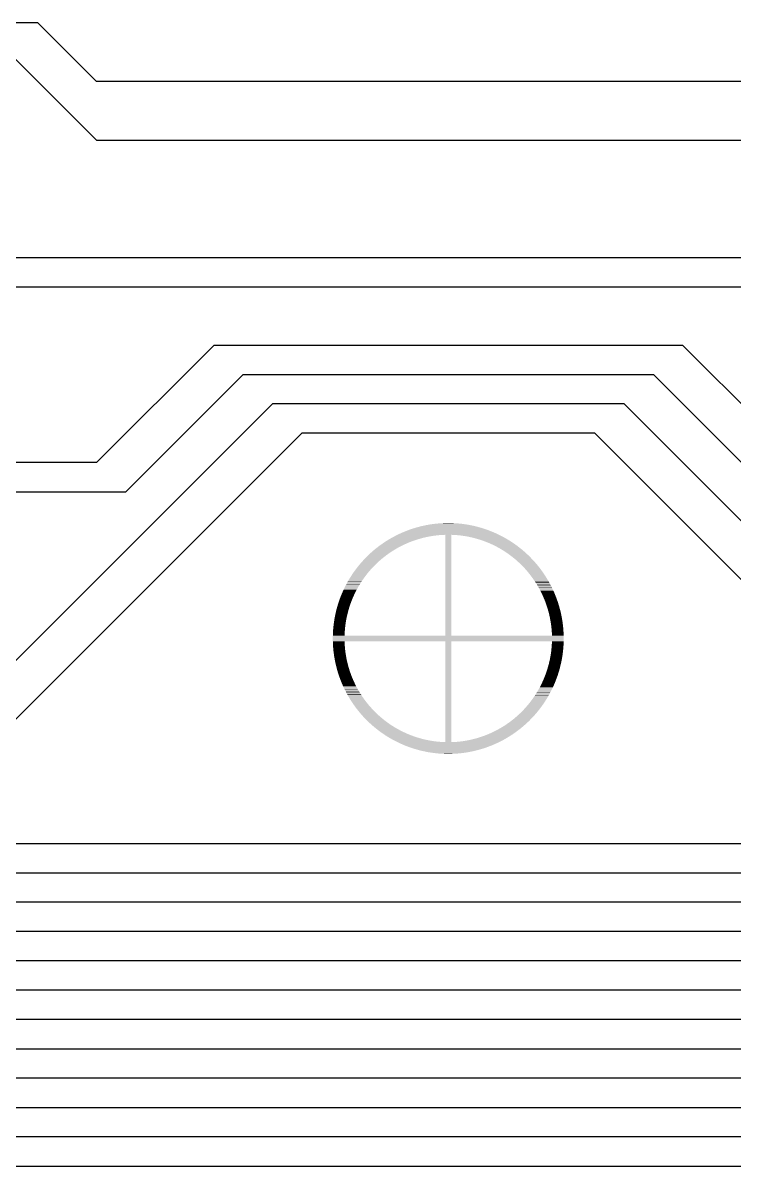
# Model space of a CAD drawing. Extents: x 295 to 953, y 10 to 290.
# Drawn here: x 625.5 to 640.9, y 103.99 to 128.75 of the extents above; entities that cross this region are included whole.
import ezdxf

# ---------------------------------------------------------------- set-up
doc = ezdxf.new("R2010")
doc.units = 0
doc.header["$LTSCALE"] = 5
doc.header["$MEASUREMENT"] = 0
doc.layers.get('0').update_dxf_attribs({"linetype": 'CONTINUOUS', "lineweight": 25})
doc.layers.add('DV-ABPB-A4_IN1', color=4, linetype='CONTINUOUS')

msp = doc.modelspace()

# ---------------------------------------------------------------- linework, layer by layer
at = {"color": 7}
for points in [[(634.278, 117.881), (634.291, 117.884), (635.143, 117.881), (635.127, 117.884)], [(634.291, 117.884), (634.348, 117.893), (635.127, 117.884), (635.072, 117.893)], [(634.348, 117.893), (634.362, 117.895), (635.072, 117.893), (635.056, 117.895)], [(634.362, 117.895), (634.419, 117.902), (635.056, 117.895), (635.002, 117.902)], [(634.419, 117.902), (634.433, 117.904), (635.002, 117.902), (634.985, 117.904)], [(634.433, 117.904), (634.49, 117.909), (634.985, 117.904), (634.931, 117.909)], [(634.49, 117.909), (634.503, 117.91), (634.931, 117.909), (634.914, 117.91)], [(634.503, 117.91), (634.562, 117.914), (634.914, 117.91), (634.86, 117.914)], [(634.562, 117.914), (634.575, 117.915), (634.86, 117.914), (634.841, 117.915)], [(634.575, 117.915), (634.635, 117.918), (634.841, 117.915), (634.788, 117.918)], [(634.635, 117.918), (634.646, 117.918), (634.788, 117.918), (634.764, 117.918)], [(634.646, 117.918), (634.717, 117.919), (634.764, 117.918), (634.717, 117.919)], [(633.542, 117.629), (633.551, 117.634), (634.31, 117.629), (634.342, 117.634)], [(633.551, 117.634), (633.563, 117.64), (634.342, 117.634), (634.377, 117.64)], [(633.563, 117.64), (633.581, 117.649), (634.377, 117.64), (634.444, 117.649)], [(633.581, 117.649), (633.594, 117.656), (634.444, 117.649), (634.511, 117.656)], [(633.594, 117.656), (633.604, 117.661), (634.511, 117.656), (634.579, 117.661)], [(633.604, 117.661), (633.61, 117.664), (634.579, 117.661), (634.646, 117.664)], [(633.61, 117.664), (633.615, 117.667), (635.809, 117.664), (635.804, 117.667)], [(633.615, 117.667), (633.666, 117.691), (635.804, 117.667), (635.753, 117.691)], [(633.666, 117.691), (633.679, 117.697), (635.753, 117.691), (635.74, 117.697)], [(633.679, 117.697), (633.732, 117.72), (635.74, 117.697), (635.688, 117.72)], [(633.732, 117.72), (633.745, 117.725), (635.688, 117.72), (635.674, 117.725)], [(633.745, 117.725), (633.798, 117.746), (635.674, 117.725), (635.622, 117.746)], [(633.798, 117.746), (633.811, 117.752), (635.622, 117.746), (635.608, 117.752)], [(633.811, 117.752), (633.864, 117.772), (635.608, 117.752), (635.555, 117.772)], [(633.864, 117.772), (633.878, 117.777), (635.555, 117.772), (635.541, 117.777)], [(633.878, 117.777), (633.932, 117.795), (635.541, 117.777), (635.488, 117.795)], [(633.932, 117.795), (633.945, 117.799), (635.488, 117.795), (635.473, 117.799)], [(633.945, 117.799), (634, 117.816), (635.473, 117.799), (635.42, 117.816)], [(634, 117.816), (634.014, 117.82), (635.42, 117.816), (635.405, 117.82)], [(634.014, 117.82), (634.069, 117.835), (635.405, 117.82), (635.351, 117.835)], [(634.069, 117.835), (634.082, 117.839), (635.351, 117.835), (635.336, 117.839)], [(634.082, 117.839), (634.138, 117.853), (635.336, 117.839), (635.282, 117.853)], [(634.138, 117.853), (634.152, 117.856), (635.282, 117.853), (635.267, 117.856)], [(634.152, 117.856), (634.208, 117.868), (635.267, 117.856), (635.213, 117.868)], [(634.208, 117.868), (634.221, 117.871), (635.213, 117.868), (635.197, 117.871)], [(634.221, 117.871), (634.278, 117.881), (635.197, 117.871), (635.143, 117.881)], [(634.646, 115.482), (634.646, 117.664), (634.773, 115.482), (634.773, 117.664)], [(634.797, 117.663), (634.773, 117.664), (635.811, 117.663), (635.809, 117.664)], [(634.856, 117.66), (634.797, 117.663), (635.818, 117.66), (635.811, 117.663)], [(634.864, 117.66), (634.856, 117.66), (635.819, 117.66), (635.818, 117.66)], [(634.932, 117.654), (634.864, 117.66), (635.83, 117.654), (635.819, 117.66)], [(634.999, 117.646), (634.932, 117.654), (635.845, 117.646), (635.83, 117.654)], [(635.066, 117.637), (634.999, 117.646), (635.864, 117.637), (635.845, 117.646)], [(635.117, 117.628), (635.066, 117.637), (635.881, 117.628), (635.864, 117.637)], [(633.159, 117.38), (633.191, 117.405), (633.614, 117.38), (633.661, 117.405)], [(633.191, 117.405), (633.2, 117.412), (633.661, 117.405), (633.673, 117.412)], [(633.2, 117.412), (633.241, 117.442), (633.673, 117.412), (633.734, 117.442)], [(633.241, 117.442), (633.248, 117.447), (633.734, 117.442), (633.746, 117.447)], [(633.248, 117.447), (633.281, 117.47), (633.746, 117.447), (633.795, 117.47)], [(633.281, 117.47), (633.307, 117.488), (633.795, 117.47), (633.837, 117.488)], [(633.307, 117.488), (633.32, 117.497), (633.837, 117.488), (633.857, 117.497)], [(633.32, 117.497), (633.357, 117.522), (633.857, 117.497), (633.92, 117.522)], [(633.357, 117.522), (633.366, 117.527), (633.92, 117.522), (633.936, 117.527)], [(633.366, 117.527), (633.394, 117.544), (633.936, 117.527), (633.984, 117.544)], [(633.394, 117.544), (633.427, 117.565), (633.984, 117.544), (634.047, 117.565)], [(633.427, 117.565), (633.428, 117.565), (634.047, 117.565), (634.048, 117.565)], [(633.428, 117.565), (633.46, 117.584), (634.048, 117.565), (634.113, 117.584)], [(633.46, 117.584), (633.489, 117.601), (634.113, 117.584), (634.176, 117.601)], [(633.489, 117.601), (633.49, 117.601), (634.176, 117.601), (634.178, 117.601)], [(633.49, 117.601), (633.518, 117.616), (634.178, 117.601), (634.244, 117.616)], [(633.518, 117.616), (633.542, 117.629), (634.244, 117.616), (634.31, 117.629)], [(635.132, 117.625), (635.117, 117.628), (635.886, 117.625), (635.881, 117.628)], [(635.198, 117.611), (635.132, 117.625), (635.911, 117.611), (635.886, 117.625)], [(635.264, 117.595), (635.198, 117.611), (635.94, 117.595), (635.911, 117.611)], [(635.272, 117.593), (635.264, 117.595), (635.944, 117.593), (635.94, 117.595)], [(635.329, 117.578), (635.272, 117.593), (635.97, 117.578), (635.944, 117.593)], [(635.394, 117.558), (635.329, 117.578), (636.003, 117.558), (635.97, 117.578)], [(635.397, 117.557), (635.394, 117.558), (636.005, 117.557), (636.003, 117.558)], [(635.458, 117.537), (635.397, 117.557), (636.038, 117.537), (636.005, 117.557)], [(635.505, 117.519), (635.458, 117.537), (636.066, 117.519), (636.038, 117.537)], [(635.521, 117.513), (635.505, 117.519), (636.075, 117.513), (636.066, 117.519)], [(635.584, 117.488), (635.521, 117.513), (636.113, 117.488), (636.075, 117.513)], [(635.602, 117.48), (635.584, 117.488), (636.125, 117.48), (636.113, 117.488)], [(635.646, 117.461), (635.602, 117.48), (636.152, 117.461), (636.125, 117.48)], [(635.692, 117.439), (635.646, 117.461), (636.183, 117.439), (636.152, 117.461)], [(635.707, 117.432), (635.692, 117.439), (636.193, 117.432), (636.183, 117.439)], [(635.767, 117.401), (635.707, 117.432), (636.234, 117.401), (636.193, 117.432)], [(635.775, 117.396), (635.767, 117.401), (636.24, 117.396), (636.234, 117.401)], [(635.826, 117.368), (635.775, 117.396), (636.275, 117.368), (636.24, 117.396)], [(632.875, 117.117), (632.907, 117.151), (633.24, 117.117), (633.28, 117.151)], [(632.907, 117.151), (632.924, 117.169), (633.28, 117.151), (633.302, 117.169)], [(632.924, 117.169), (632.949, 117.193), (633.302, 117.169), (633.333, 117.193)], [(632.949, 117.193), (632.975, 117.219), (633.333, 117.193), (633.367, 117.219)], [(632.975, 117.219), (632.991, 117.234), (633.367, 117.219), (633.387, 117.234)], [(632.991, 117.234), (633.027, 117.268), (633.387, 117.234), (633.435, 117.268)], [(633.027, 117.268), (633.032, 117.273), (633.435, 117.268), (633.442, 117.273)], [(633.032, 117.273), (633.075, 117.31), (633.442, 117.273), (633.498, 117.31)], [(633.075, 117.31), (633.08, 117.315), (633.498, 117.31), (633.506, 117.315)], [(633.08, 117.315), (633.117, 117.346), (633.506, 117.315), (633.556, 117.346)], [(633.117, 117.346), (633.135, 117.361), (633.556, 117.346), (633.582, 117.361)], [(633.135, 117.361), (633.159, 117.38), (633.582, 117.361), (633.614, 117.38)], [(635.854, 117.352), (635.826, 117.368), (636.296, 117.352), (636.275, 117.368)], [(635.884, 117.334), (635.854, 117.352), (636.317, 117.334), (636.296, 117.352)], [(635.928, 117.306), (635.884, 117.334), (636.35, 117.306), (636.317, 117.334)], [(635.941, 117.297), (635.928, 117.306), (636.359, 117.297), (636.35, 117.306)], [(635.997, 117.259), (635.941, 117.297), (636.402, 117.259), (636.359, 117.297)], [(635.999, 117.258), (635.997, 117.259), (636.403, 117.258), (636.402, 117.259)], [(636.052, 117.22), (635.999, 117.258), (636.444, 117.22), (636.403, 117.258)], [(636.066, 117.209), (636.052, 117.22), (636.455, 117.209), (636.444, 117.22)], [(636.105, 117.179), (636.066, 117.209), (636.485, 117.179), (636.455, 117.209)], [(636.13, 117.158), (636.105, 117.179), (636.505, 117.158), (636.485, 117.179)], [(636.158, 117.136), (636.13, 117.158), (636.527, 117.136), (636.505, 117.158)], [(632.671, 116.866), (632.694, 116.898), (632.992, 116.866), (633.019, 116.898)], [(632.694, 116.898), (632.708, 116.917), (633.019, 116.898), (633.036, 116.917)], [(632.708, 116.917), (632.737, 116.955), (633.036, 116.917), (633.071, 116.955)], [(632.737, 116.955), (632.747, 116.967), (633.071, 116.955), (633.082, 116.967)], [(632.747, 116.967), (632.781, 117.01), (633.082, 116.967), (633.124, 117.01)], [(632.781, 117.01), (632.786, 117.015), (633.124, 117.01), (633.129, 117.015)], [(632.786, 117.015), (632.825, 117.062), (633.129, 117.015), (633.178, 117.062)], [(632.825, 117.062), (632.827, 117.064), (633.178, 117.062), (633.181, 117.064)], [(632.827, 117.064), (632.866, 117.107), (633.181, 117.064), (633.228, 117.107)], [(632.866, 117.107), (632.875, 117.117), (633.228, 117.107), (633.24, 117.117)], [(636.192, 117.107), (636.158, 117.136), (636.554, 117.107), (636.527, 117.136)], [(636.209, 117.092), (636.192, 117.107), (636.568, 117.092), (636.554, 117.107)], [(636.25, 117.053), (636.209, 117.092), (636.602, 117.053), (636.568, 117.092)], [(636.258, 117.046), (636.25, 117.053), (636.608, 117.046), (636.602, 117.053)], [(636.306, 116.999), (636.258, 117.046), (636.648, 116.999), (636.608, 117.046)], [(636.353, 116.95), (636.307, 116.999), (636.686, 116.95), (636.648, 116.999)], [(636.36, 116.943), (636.353, 116.95), (636.692, 116.943), (636.686, 116.95)], [(636.399, 116.9), (636.36, 116.943), (636.724, 116.9), (636.692, 116.943)], [(636.411, 116.886), (636.399, 116.9), (636.734, 116.886), (636.724, 116.9)], [(632.504, 116.596), (632.533, 116.65), (632.797, 116.596), (632.831, 116.65)], [(632.533, 116.65), (632.538, 116.659), (632.831, 116.65), (632.837, 116.659)], [(632.538, 116.659), (632.566, 116.706), (632.837, 116.659), (632.869, 116.706)], [(632.566, 116.706), (632.575, 116.72), (632.869, 116.706), (632.879, 116.72)], [(632.575, 116.72), (632.6, 116.76), (632.879, 116.72), (632.908, 116.76)], [(632.6, 116.76), (632.613, 116.78), (632.908, 116.76), (632.923, 116.78)], [(632.613, 116.78), (632.635, 116.814), (632.923, 116.78), (632.949, 116.814)], [(632.635, 116.814), (632.652, 116.84), (632.949, 116.814), (632.97, 116.84)], [(632.652, 116.84), (632.671, 116.866), (632.97, 116.84), (632.992, 116.866)], [(636.443, 116.848), (636.411, 116.886), (636.761, 116.848), (636.734, 116.886)], [(636.459, 116.827), (636.443, 116.848), (636.775, 116.827), (636.761, 116.848)], [(636.485, 116.795), (636.459, 116.827), (636.797, 116.795), (636.775, 116.827)], [(636.505, 116.768), (636.485, 116.795), (636.815, 116.768), (636.797, 116.795)], [(636.525, 116.741), (636.505, 116.768), (636.831, 116.741), (636.815, 116.768)], [(636.549, 116.707), (636.525, 116.741), (636.852, 116.707), (636.831, 116.741)], [(636.564, 116.686), (636.549, 116.707), (636.865, 116.686), (636.852, 116.707)], [(636.591, 116.646), (636.564, 116.686), (636.888, 116.646), (636.865, 116.686)], [(636.602, 116.63), (636.591, 116.646), (636.897, 116.63), (636.888, 116.646)], [(632.391, 116.354), (632.411, 116.404), (632.667, 116.354), (632.691, 116.404)], [(632.411, 116.404), (632.417, 116.415), (632.691, 116.404), (632.696, 116.415)], [(632.417, 116.415), (632.44, 116.469), (632.696, 116.415), (632.724, 116.469)], [(632.44, 116.469), (632.444, 116.475), (632.724, 116.469), (632.727, 116.475)], [(632.444, 116.475), (632.471, 116.533), (632.727, 116.475), (632.759, 116.533)], [(632.471, 116.533), (632.472, 116.535), (632.759, 116.533), (632.76, 116.535)], [(632.472, 116.535), (632.502, 116.593), (632.76, 116.535), (632.794, 116.593)], [(632.502, 116.593), (632.504, 116.596), (632.794, 116.593), (632.797, 116.596)], [(636.631, 116.583), (636.602, 116.63), (636.922, 116.583), (636.897, 116.63)], [(636.637, 116.572), (636.631, 116.583), (636.928, 116.572), (636.922, 116.583)], [(636.668, 116.52), (636.637, 116.572), (636.955, 116.52), (636.928, 116.572)], [(636.671, 116.514), (636.668, 116.52), (636.957, 116.514), (636.955, 116.52)], [(636.703, 116.455), (636.671, 116.514), (636.985, 116.455), (636.957, 116.514)], [(636.733, 116.394), (636.703, 116.455), (637.012, 116.394), (636.986, 116.455)], [(636.703, 116.455), (636.703, 116.455), (636.986, 116.455), (636.985, 116.455)], [(632.314, 116.136), (632.324, 116.167), (632.581, 116.136), (632.591, 116.167)], [(632.324, 116.167), (632.336, 116.204), (632.591, 116.167), (632.605, 116.204)], [(632.336, 116.204), (632.345, 116.23), (632.605, 116.204), (632.615, 116.23)], [(632.345, 116.23), (632.359, 116.271), (632.615, 116.23), (632.631, 116.271)], [(632.359, 116.271), (632.367, 116.293), (632.631, 116.271), (632.64, 116.293)], [(632.367, 116.293), (632.384, 116.338), (632.64, 116.293), (632.66, 116.338)], [(632.384, 116.338), (632.391, 116.354), (632.66, 116.338), (632.667, 116.354)], [(636.735, 116.39), (636.733, 116.394), (637.014, 116.39), (637.012, 116.394)], [(636.762, 116.333), (636.735, 116.39), (637.037, 116.333), (637.014, 116.39)], [(636.766, 116.324), (636.762, 116.333), (637.041, 116.324), (637.037, 116.333)], [(636.788, 116.271), (636.766, 116.324), (637.06, 116.271), (637.041, 116.324)], [(636.794, 116.257), (636.788, 116.271), (637.065, 116.257), (637.06, 116.271)], [(636.813, 116.208), (636.794, 116.257), (637.082, 116.208), (637.065, 116.257)], [(636.82, 116.19), (636.813, 116.208), (637.088, 116.19), (637.082, 116.208)], [(636.836, 116.144), (636.82, 116.19), (637.102, 116.144), (637.088, 116.19)], [(632.248, 115.858), (632.257, 115.907), (632.507, 115.858), (632.517, 115.907)], [(632.257, 115.907), (632.262, 115.928), (632.517, 115.907), (632.522, 115.928)], [(632.262, 115.928), (632.272, 115.973), (632.522, 115.928), (632.533, 115.973)], [(632.272, 115.973), (632.277, 115.998), (632.533, 115.973), (632.539, 115.998)], [(632.277, 115.998), (632.287, 116.038), (632.539, 115.998), (632.55, 116.038)], [(632.287, 116.038), (632.295, 116.067), (632.55, 116.038), (632.559, 116.067)], [(632.295, 116.067), (632.305, 116.103), (632.559, 116.067), (632.57, 116.103)], [(632.305, 116.103), (632.314, 116.136), (632.57, 116.103), (632.581, 116.136)], [(636.843, 116.122), (636.836, 116.144), (637.109, 116.122), (637.102, 116.144)], [(636.857, 116.08), (636.843, 116.122), (637.121, 116.08), (637.109, 116.122)], [(636.865, 116.053), (636.857, 116.08), (637.128, 116.053), (637.121, 116.08)], [(636.876, 116.015), (636.865, 116.053), (637.138, 116.015), (637.128, 116.053)], [(636.884, 115.984), (636.876, 116.015), (637.146, 115.984), (637.138, 116.015)], [(636.893, 115.95), (636.884, 115.984), (637.153, 115.95), (637.146, 115.984)], [(636.901, 115.914), (636.893, 115.95), (637.161, 115.914), (637.153, 115.95)], [(636.908, 115.884), (636.901, 115.914), (637.166, 115.884), (637.161, 115.914)], [(632.22, 115.647), (632.226, 115.707), (632.475, 115.647), (632.482, 115.707)], [(632.226, 115.707), (632.227, 115.717), (632.482, 115.707), (632.483, 115.717)], [(632.227, 115.717), (632.235, 115.774), (632.483, 115.717), (632.491, 115.774)], [(632.235, 115.774), (632.237, 115.788), (632.491, 115.774), (632.494, 115.788)], [(632.237, 115.788), (632.245, 115.841), (632.494, 115.788), (632.503, 115.841)], [(632.245, 115.841), (632.248, 115.858), (632.503, 115.841), (632.507, 115.858)], [(636.915, 115.844), (636.908, 115.884), (637.174, 115.844), (637.166, 115.884)], [(636.921, 115.818), (636.915, 115.844), (637.178, 115.818), (637.174, 115.844)], [(636.928, 115.774), (636.921, 115.818), (637.185, 115.774), (637.178, 115.818)], [(636.932, 115.751), (636.928, 115.774), (637.188, 115.751), (637.185, 115.774)], [(636.938, 115.703), (636.932, 115.751), (637.194, 115.703), (637.188, 115.751)], [(636.941, 115.684), (636.938, 115.703), (637.196, 115.684), (637.194, 115.703)], [(636.946, 115.632), (636.941, 115.684), (637.201, 115.632), (637.196, 115.684)], [(632.209, 115.433), (632.21, 115.482), (637.21, 115.433), (637.209, 115.482)], [(632.209, 115.418), (632.209, 115.433), (637.21, 115.418), (637.21, 115.433)], [(632.209, 115.404), (632.209, 115.418), (637.21, 115.404), (637.21, 115.418)], [(632.21, 115.482), (632.211, 115.504), (632.464, 115.482), (632.465, 115.504)], [(632.211, 115.505), (632.214, 115.573), (632.465, 115.505), (632.468, 115.573)], [(632.211, 115.504), (632.211, 115.505), (632.465, 115.504), (632.465, 115.505)], [(632.214, 115.576), (632.219, 115.64), (632.469, 115.576), (632.474, 115.64)], [(632.214, 115.573), (632.214, 115.576), (632.468, 115.573), (632.469, 115.576)], [(632.219, 115.64), (632.22, 115.647), (632.474, 115.64), (632.475, 115.647)], [(636.948, 115.617), (636.946, 115.632), (637.202, 115.617), (637.201, 115.632)], [(636.952, 115.561), (636.948, 115.617), (637.206, 115.561), (637.202, 115.617)], [(636.953, 115.549), (636.952, 115.561), (637.207, 115.549), (637.206, 115.561)], [(636.955, 115.49), (636.953, 115.549), (637.209, 115.49), (637.207, 115.549)], [(636.955, 115.482), (636.955, 115.49), (637.209, 115.482), (637.209, 115.49)], [(632.21, 115.355), (632.209, 115.404), (637.209, 115.355), (637.21, 115.404)], [(632.21, 115.347), (632.21, 115.355), (632.464, 115.347), (632.464, 115.355)], [(632.213, 115.287), (632.21, 115.347), (632.467, 115.287), (632.464, 115.347)], [(632.213, 115.276), (632.213, 115.287), (632.468, 115.276), (632.467, 115.287)], [(632.217, 115.22), (632.213, 115.276), (632.472, 115.22), (632.468, 115.276)], [(632.218, 115.205), (632.217, 115.22), (632.473, 115.205), (632.472, 115.22)], [(632.223, 115.153), (632.218, 115.205), (632.479, 115.153), (632.473, 115.205)], [(634.646, 113.173), (634.646, 115.355), (634.773, 113.173), (634.773, 115.355)], [(636.938, 115.129), (636.945, 115.19), (637.193, 115.129), (637.2, 115.19)], [(636.945, 115.196), (636.951, 115.261), (637.2, 115.196), (637.205, 115.261)], [(636.945, 115.19), (636.945, 115.196), (637.2, 115.19), (637.2, 115.196)], [(636.951, 115.264), (636.955, 115.331), (637.206, 115.264), (637.209, 115.331)], [(636.951, 115.261), (636.951, 115.264), (637.205, 115.261), (637.206, 115.264)], [(636.955, 115.332), (636.955, 115.355), (637.209, 115.332), (637.209, 115.355)], [(636.955, 115.331), (636.955, 115.332), (637.209, 115.331), (637.209, 115.332)], [(632.225, 115.134), (632.223, 115.153), (632.481, 115.134), (632.479, 115.153)], [(632.232, 115.086), (632.225, 115.134), (632.488, 115.086), (632.481, 115.134)], [(632.234, 115.063), (632.232, 115.086), (632.492, 115.063), (632.488, 115.086)], [(632.241, 115.019), (632.234, 115.063), (632.499, 115.019), (632.492, 115.063)], [(632.246, 114.993), (632.241, 115.019), (632.504, 114.993), (632.499, 115.019)], [(632.253, 114.953), (632.246, 114.993), (632.512, 114.953), (632.504, 114.993)], [(632.259, 114.923), (632.253, 114.953), (632.519, 114.923), (632.512, 114.953)], [(632.266, 114.887), (632.259, 114.923), (632.527, 114.887), (632.519, 114.923)], [(636.897, 114.908), (636.903, 114.93), (637.158, 114.908), (637.162, 114.93)], [(636.903, 114.93), (636.913, 114.978), (637.162, 114.93), (637.171, 114.978)], [(636.913, 114.978), (636.916, 114.996), (637.171, 114.978), (637.174, 114.996)], [(636.916, 114.996), (636.926, 115.048), (637.174, 114.996), (637.183, 115.048)], [(636.926, 115.048), (636.928, 115.062), (637.183, 115.048), (637.185, 115.062)], [(636.928, 115.062), (636.936, 115.119), (637.185, 115.062), (637.192, 115.119)], [(636.936, 115.119), (636.938, 115.129), (637.192, 115.119), (637.193, 115.129)], [(632.274, 114.853), (632.266, 114.887), (632.536, 114.853), (632.527, 114.887)], [(632.282, 114.822), (632.274, 114.853), (632.544, 114.822), (632.536, 114.853)], [(632.291, 114.784), (632.282, 114.822), (632.555, 114.784), (632.544, 114.822)], [(632.298, 114.757), (632.291, 114.784), (632.563, 114.757), (632.555, 114.784)], [(632.31, 114.715), (632.298, 114.757), (632.576, 114.715), (632.563, 114.757)], [(632.317, 114.692), (632.31, 114.715), (632.584, 114.692), (632.576, 114.715)], [(632.331, 114.647), (632.317, 114.692), (632.6, 114.647), (632.584, 114.692)], [(636.814, 114.633), (636.828, 114.67), (637.084, 114.633), (637.095, 114.67)], [(636.828, 114.67), (636.838, 114.701), (637.095, 114.67), (637.105, 114.701)], [(636.838, 114.701), (636.85, 114.734), (637.105, 114.701), (637.115, 114.734)], [(636.85, 114.734), (636.86, 114.77), (637.115, 114.734), (637.125, 114.77)], [(636.86, 114.77), (636.869, 114.799), (637.125, 114.77), (637.132, 114.799)], [(636.869, 114.799), (636.88, 114.839), (637.132, 114.799), (637.142, 114.839)], [(636.88, 114.839), (636.887, 114.864), (637.142, 114.839), (637.148, 114.864)], [(636.887, 114.864), (636.897, 114.908), (637.148, 114.864), (637.158, 114.908)], [(632.337, 114.629), (632.331, 114.647), (632.606, 114.629), (632.6, 114.647)], [(632.354, 114.579), (632.337, 114.629), (632.626, 114.579), (632.606, 114.629)], [(632.359, 114.566), (632.354, 114.579), (632.631, 114.566), (632.626, 114.579)], [(632.379, 114.513), (632.359, 114.566), (632.654, 114.513), (632.631, 114.566)], [(632.382, 114.504), (632.379, 114.513), (632.658, 114.504), (632.654, 114.513)], [(632.406, 114.447), (632.382, 114.504), (632.684, 114.447), (632.658, 114.504)], [(632.407, 114.442), (632.406, 114.447), (632.686, 114.442), (632.684, 114.447)], [(632.434, 114.382), (632.407, 114.442), (632.716, 114.382), (632.686, 114.442)], [(636.696, 114.368), (636.723, 114.421), (636.979, 114.368), (637.003, 114.421)], [(636.723, 114.421), (636.729, 114.433), (637.003, 114.421), (637.008, 114.433)], [(636.729, 114.433), (636.752, 114.482), (637.008, 114.433), (637.028, 114.482)], [(636.752, 114.482), (636.759, 114.499), (637.028, 114.482), (637.035, 114.499)], [(636.759, 114.499), (636.779, 114.544), (637.035, 114.499), (637.052, 114.544)], [(636.779, 114.544), (636.788, 114.566), (637.052, 114.544), (637.06, 114.566)], [(636.788, 114.566), (636.805, 114.607), (637.06, 114.566), (637.075, 114.607)], [(636.805, 114.607), (636.814, 114.633), (637.075, 114.607), (637.084, 114.633)], [(632.434, 114.381), (632.434, 114.382), (632.717, 114.381), (632.716, 114.382)], [(632.462, 114.323), (632.434, 114.381), (632.748, 114.323), (632.717, 114.381)], [(632.465, 114.317), (632.462, 114.323), (632.752, 114.317), (632.748, 114.323)], [(632.492, 114.264), (632.465, 114.317), (632.782, 114.264), (632.752, 114.317)], [(632.497, 114.253), (632.492, 114.264), (632.789, 114.253), (632.782, 114.264)], [(632.522, 114.207), (632.497, 114.253), (632.818, 114.207), (632.789, 114.253)], [(632.531, 114.191), (632.522, 114.207), (632.828, 114.191), (632.818, 114.207)], [(632.555, 114.15), (632.531, 114.191), (632.855, 114.15), (632.828, 114.191)], [(636.551, 114.131), (636.583, 114.178), (636.853, 114.131), (636.881, 114.178)], [(636.583, 114.178), (636.589, 114.187), (636.881, 114.178), (636.886, 114.187)], [(636.589, 114.187), (636.623, 114.24), (636.886, 114.187), (636.915, 114.24)], [(636.623, 114.24), (636.625, 114.244), (636.915, 114.24), (636.917, 114.244)], [(636.625, 114.244), (636.659, 114.302), (636.917, 114.244), (636.947, 114.302)], [(636.659, 114.302), (636.66, 114.304), (636.947, 114.302), (636.948, 114.304)], [(636.66, 114.304), (636.692, 114.361), (636.948, 114.304), (636.976, 114.361)], [(636.692, 114.361), (636.696, 114.368), (636.976, 114.361), (636.979, 114.368)], [(632.567, 114.129), (632.555, 114.15), (632.87, 114.129), (632.855, 114.15)], [(632.588, 114.095), (632.567, 114.129), (632.894, 114.095), (632.87, 114.129)], [(632.605, 114.069), (632.588, 114.095), (632.914, 114.069), (632.894, 114.095)], [(632.623, 114.041), (632.605, 114.069), (632.935, 114.041), (632.914, 114.069)], [(632.644, 114.009), (632.623, 114.041), (632.96, 114.009), (632.935, 114.041)], [(632.659, 113.988), (632.644, 114.009), (632.977, 113.988), (632.96, 114.009)], [(632.685, 113.951), (632.659, 113.988), (633.009, 113.951), (632.977, 113.988)], [(632.695, 113.937), (632.685, 113.951), (633.021, 113.937), (633.009, 113.951)], [(632.728, 113.894), (632.695, 113.937), (633.06, 113.894), (633.021, 113.937)], [(636.349, 113.882), (636.383, 113.919), (636.683, 113.882), (636.711, 113.919)], [(636.383, 113.919), (636.4, 113.939), (636.711, 113.919), (636.726, 113.939)], [(636.4, 113.939), (636.427, 113.97), (636.726, 113.939), (636.748, 113.97)], [(636.427, 113.97), (636.449, 113.997), (636.748, 113.97), (636.767, 113.997)], [(636.449, 113.997), (636.47, 114.023), (636.767, 113.997), (636.784, 114.023)], [(636.47, 114.023), (636.496, 114.056), (636.784, 114.023), (636.807, 114.056)], [(636.496, 114.056), (636.511, 114.076), (636.807, 114.056), (636.819, 114.076)], [(636.511, 114.076), (636.541, 114.117), (636.819, 114.076), (636.845, 114.117)], [(636.541, 114.117), (636.551, 114.131), (636.845, 114.117), (636.853, 114.131)], [(632.733, 113.887), (632.728, 113.894), (633.066, 113.887), (633.06, 113.894)], [(632.772, 113.838), (632.733, 113.887), (633.113, 113.838), (633.066, 113.887)], [(632.811, 113.791), (632.772, 113.838), (633.161, 113.791), (633.113, 113.838)], [(632.818, 113.783), (632.811, 113.791), (633.169, 113.783), (633.161, 113.791)], [(632.852, 113.745), (632.818, 113.783), (633.211, 113.745), (633.169, 113.783)], [(632.865, 113.73), (632.852, 113.745), (633.228, 113.73), (633.211, 113.745)], [(632.893, 113.701), (632.865, 113.73), (633.262, 113.701), (633.228, 113.73)], [(632.914, 113.678), (632.893, 113.701), (633.289, 113.678), (633.262, 113.701)], [(632.934, 113.658), (632.914, 113.678), (633.314, 113.658), (633.289, 113.678)], [(636.117, 113.668), (636.14, 113.685), (636.495, 113.668), (636.512, 113.685)], [(636.14, 113.685), (636.179, 113.719), (636.512, 113.685), (636.544, 113.719)], [(636.179, 113.719), (636.191, 113.729), (636.544, 113.719), (636.553, 113.729)], [(636.191, 113.729), (636.239, 113.772), (636.553, 113.729), (636.592, 113.772)], [(636.239, 113.772), (636.241, 113.775), (636.592, 113.772), (636.594, 113.775)], [(636.241, 113.775), (636.29, 113.821), (636.594, 113.775), (636.634, 113.821)], [(636.29, 113.821), (636.295, 113.826), (636.634, 113.821), (636.638, 113.826)], [(636.295, 113.826), (636.337, 113.87), (636.638, 113.826), (636.673, 113.87)], [(636.337, 113.87), (636.349, 113.882), (636.673, 113.87), (636.683, 113.882)], [(632.964, 113.628), (632.934, 113.658), (633.353, 113.628), (633.314, 113.658)], [(632.976, 113.617), (632.964, 113.628), (633.367, 113.617), (633.353, 113.628)], [(633.016, 113.579), (632.976, 113.617), (633.42, 113.579), (633.367, 113.617)], [(633.018, 113.577), (633.016, 113.579), (633.422, 113.577), (633.42, 113.579)], [(633.06, 113.539), (633.018, 113.577), (633.478, 113.539), (633.422, 113.577)], [(633.069, 113.531), (633.06, 113.539), (633.491, 113.531), (633.478, 113.539)], [(633.102, 113.503), (633.069, 113.531), (633.535, 113.503), (633.491, 113.531)], [(633.124, 113.485), (633.102, 113.503), (633.566, 113.485), (633.535, 113.503)], [(633.144, 113.469), (633.124, 113.485), (633.593, 113.469), (633.566, 113.485)], [(633.179, 113.441), (633.144, 113.469), (633.644, 113.441), (633.593, 113.469)], [(633.186, 113.436), (633.179, 113.441), (633.653, 113.436), (633.644, 113.441)], [(633.227, 113.405), (633.186, 113.436), (633.713, 113.405), (633.653, 113.436)], [(635.686, 113.395), (635.746, 113.425), (636.179, 113.395), (636.219, 113.425)], [(635.746, 113.425), (635.758, 113.432), (636.219, 113.425), (636.228, 113.432)], [(635.758, 113.432), (635.805, 113.457), (636.228, 113.432), (636.261, 113.457)], [(635.805, 113.457), (635.838, 113.476), (636.261, 113.457), (636.284, 113.476)], [(635.838, 113.476), (635.864, 113.491), (636.284, 113.476), (636.302, 113.491)], [(635.864, 113.491), (635.913, 113.521), (636.302, 113.491), (636.339, 113.521)], [(635.913, 113.521), (635.921, 113.526), (636.339, 113.521), (636.345, 113.526)], [(635.921, 113.526), (635.978, 113.564), (636.345, 113.526), (636.387, 113.564)], [(635.978, 113.564), (635.985, 113.569), (636.387, 113.564), (636.393, 113.569)], [(635.985, 113.569), (636.033, 113.603), (636.393, 113.569), (636.429, 113.603)], [(636.033, 113.603), (636.052, 113.617), (636.429, 113.603), (636.445, 113.617)], [(636.052, 113.617), (636.087, 113.643), (636.445, 113.617), (636.471, 113.643)], [(636.087, 113.643), (636.117, 113.668), (636.471, 113.643), (636.495, 113.668)], [(633.236, 113.398), (633.227, 113.405), (633.728, 113.398), (633.713, 113.405)], [(633.267, 113.376), (633.236, 113.398), (633.774, 113.376), (633.728, 113.398)], [(633.294, 113.357), (633.267, 113.376), (633.817, 113.357), (633.774, 113.376)], [(633.306, 113.349), (633.294, 113.357), (633.835, 113.349), (633.817, 113.357)], [(633.344, 113.323), (633.306, 113.349), (633.898, 113.323), (633.835, 113.349)], [(633.354, 113.317), (633.344, 113.323), (633.915, 113.317), (633.898, 113.323)], [(633.381, 113.3), (633.354, 113.317), (633.961, 113.3), (633.915, 113.317)], [(633.414, 113.279), (633.381, 113.3), (634.023, 113.279), (633.961, 113.3)], [(633.416, 113.278), (633.414, 113.279), (634.025, 113.278), (634.023, 113.279)], [(633.449, 113.259), (633.416, 113.278), (634.09, 113.259), (634.025, 113.278)], [(633.476, 113.243), (633.449, 113.259), (634.147, 113.243), (634.09, 113.259)], [(633.48, 113.241), (633.476, 113.243), (634.155, 113.241), (634.147, 113.243)], [(633.508, 113.225), (633.48, 113.241), (634.221, 113.225), (634.155, 113.241)], [(633.533, 113.212), (633.508, 113.225), (634.287, 113.212), (634.221, 113.225)], [(633.538, 113.209), (633.533, 113.212), (634.303, 113.209), (634.287, 113.212)], [(633.556, 113.2), (633.538, 113.209), (634.354, 113.2), (634.303, 113.209)], [(633.575, 113.19), (633.556, 113.2), (634.421, 113.19), (634.354, 113.2)], [(633.59, 113.183), (633.575, 113.19), (634.488, 113.183), (634.421, 113.19)], [(633.601, 113.177), (633.59, 113.183), (634.555, 113.177), (634.488, 113.183)], [(633.602, 113.177), (633.601, 113.177), (634.563, 113.177), (634.555, 113.177)], [(633.608, 113.173), (633.602, 113.177), (634.623, 113.173), (634.563, 113.177)], [(634.841, 113.175), (634.908, 113.18), (635.815, 113.175), (635.825, 113.18)], [(634.908, 113.18), (634.975, 113.187), (635.825, 113.18), (635.839, 113.187)], [(634.975, 113.187), (635.042, 113.196), (635.839, 113.187), (635.857, 113.196)], [(635.042, 113.196), (635.077, 113.202), (635.857, 113.196), (635.868, 113.202)], [(635.077, 113.202), (635.109, 113.207), (635.868, 113.202), (635.878, 113.207)], [(635.109, 113.207), (635.175, 113.22), (635.878, 113.207), (635.902, 113.22)], [(635.175, 113.22), (635.241, 113.235), (635.902, 113.22), (635.93, 113.235)], [(635.241, 113.235), (635.244, 113.236), (635.93, 113.235), (635.931, 113.236)], [(635.244, 113.236), (635.306, 113.252), (635.931, 113.236), (635.959, 113.252)], [(635.306, 113.252), (635.371, 113.271), (635.959, 113.252), (635.992, 113.271)], [(635.371, 113.271), (635.373, 113.272), (635.992, 113.271), (635.993, 113.272)], [(635.373, 113.272), (635.436, 113.292), (635.993, 113.272), (636.026, 113.292)], [(635.436, 113.292), (635.483, 113.309), (636.026, 113.292), (636.053, 113.309)], [(635.483, 113.309), (635.499, 113.315), (636.053, 113.309), (636.062, 113.315)], [(635.499, 113.315), (635.562, 113.34), (636.062, 113.315), (636.099, 113.34)], [(635.562, 113.34), (635.582, 113.348), (636.099, 113.34), (636.113, 113.348)], [(635.582, 113.348), (635.624, 113.366), (636.113, 113.348), (636.138, 113.366)], [(635.624, 113.366), (635.674, 113.389), (636.138, 113.366), (636.171, 113.389)], [(635.674, 113.389), (635.686, 113.395), (636.171, 113.389), (636.179, 113.395)], [(633.61, 113.173), (633.608, 113.173), (634.646, 113.173), (634.623, 113.173)], [(633.615, 113.17), (633.61, 113.173), (635.804, 113.17), (635.809, 113.173)], [(633.666, 113.146), (633.615, 113.17), (635.753, 113.146), (635.804, 113.17)], [(633.68, 113.14), (633.666, 113.146), (635.74, 113.14), (635.753, 113.146)], [(633.731, 113.117), (633.68, 113.14), (635.688, 113.117), (635.74, 113.14)], [(633.745, 113.111), (633.731, 113.117), (635.675, 113.111), (635.688, 113.117)], [(633.797, 113.09), (633.745, 113.111), (635.622, 113.09), (635.675, 113.111)], [(633.811, 113.085), (633.797, 113.09), (635.608, 113.085), (635.622, 113.09)], [(633.864, 113.065), (633.811, 113.085), (635.555, 113.065), (635.608, 113.085)], [(633.878, 113.06), (633.864, 113.065), (635.542, 113.06), (635.555, 113.065)], [(633.931, 113.042), (633.878, 113.06), (635.488, 113.042), (635.542, 113.06)], [(633.946, 113.037), (633.931, 113.042), (635.474, 113.037), (635.488, 113.042)], [(633.999, 113.021), (633.946, 113.037), (635.419, 113.021), (635.474, 113.037)], [(634.014, 113.017), (633.999, 113.021), (635.406, 113.017), (635.419, 113.021)], [(634.068, 113.001), (634.014, 113.017), (635.351, 113.001), (635.406, 113.017)], [(634.083, 112.998), (634.068, 113.001), (635.337, 112.998), (635.351, 113.001)], [(634.137, 112.984), (634.083, 112.998), (635.282, 112.984), (635.337, 112.998)], [(634.152, 112.981), (634.137, 112.984), (635.268, 112.981), (635.282, 112.984)], [(634.207, 112.969), (634.152, 112.981), (635.212, 112.969), (635.268, 112.981)], [(634.222, 112.966), (634.207, 112.969), (635.198, 112.966), (635.212, 112.969)], [(634.277, 112.955), (634.222, 112.966), (635.142, 112.955), (635.198, 112.966)], [(634.292, 112.953), (634.277, 112.955), (635.128, 112.953), (635.142, 112.955)], [(634.347, 112.944), (634.292, 112.953), (635.071, 112.944), (635.128, 112.953)], [(634.363, 112.942), (634.347, 112.944), (635.058, 112.942), (635.071, 112.944)], [(634.418, 112.935), (634.363, 112.942), (635, 112.935), (635.058, 112.942)], [(634.434, 112.933), (634.418, 112.935), (634.987, 112.933), (635, 112.935)], [(634.489, 112.927), (634.434, 112.933), (634.929, 112.927), (634.987, 112.933)], [(634.773, 113.173), (634.841, 113.175), (635.809, 113.173), (635.815, 113.175)], [(634.506, 112.926), (634.489, 112.927), (634.916, 112.926), (634.929, 112.927)], [(634.56, 112.922), (634.506, 112.926), (634.857, 112.922), (634.916, 112.926)], [(634.578, 112.921), (634.56, 112.922), (634.845, 112.921), (634.857, 112.922)], [(634.631, 112.919), (634.578, 112.921), (634.784, 112.919), (634.845, 112.921)], [(634.655, 112.918), (634.631, 112.919), (634.774, 112.918), (634.784, 112.919)], [(634.702, 112.918), (634.655, 112.918), (634.702, 112.918), (634.774, 112.918)]]:
    msp.add_solid(points, dxfattribs=at)
at = {"layer": 'DV-ABPB-A4_IN1', "color": 7}
for p, q in [((625.82, 128.753), (593.435, 128.753)), ((627.09, 127.483), (625.82, 128.753)), ((625.185, 128.118), (627.09, 126.213)), ((660.11, 127.483), (627.09, 127.483)), ((627.09, 126.213), (656.3, 126.213)), ((592.165, 123.673), (651.855, 123.673)), ((591.53, 123.038), (655.665, 123.038)), ((629.63, 121.768), (627.09, 119.228)), ((639.79, 121.768), (629.63, 121.768)), ((641.695, 119.863), (639.79, 121.768)), ((627.725, 118.593), (630.265, 121.133)), ((630.265, 121.133), (639.155, 121.133)), ((639.155, 121.133), (641.06, 119.228)), ((630.9, 120.498), (622.645, 112.243)), ((638.52, 120.498), (630.9, 120.498)), ((646.775, 112.243), (638.52, 120.498)), ((631.535, 119.863), (623.28, 111.608)), ((637.885, 119.863), (631.535, 119.863)), ((646.14, 111.608), (637.885, 119.863)), ((627.09, 119.228), (569.305, 119.228)), ((567.4, 118.593), (627.725, 118.593)), ((710.275, 110.973), (529.935, 110.973)), ((710.91, 110.338), (529.3, 110.338)), ((711.545, 109.703), (528.665, 109.703)), ((712.18, 109.068), (528.03, 109.068)), ((712.815, 108.433), (527.395, 108.433)), ((713.45, 107.798), (526.76, 107.798)), ((714.085, 107.163), (526.125, 107.163)), ((525.49, 106.528), (714.72, 106.528)), ((715.355, 105.893), (524.855, 105.893)), ((514.06, 105.258), (715.99, 105.258)), ((727.42, 104.623), (513.425, 104.623)), ((512.79, 103.988), (738.85, 103.988))]:
    msp.add_line(p, q, dxfattribs=at)

doc.saveas('drawing.dxf')
